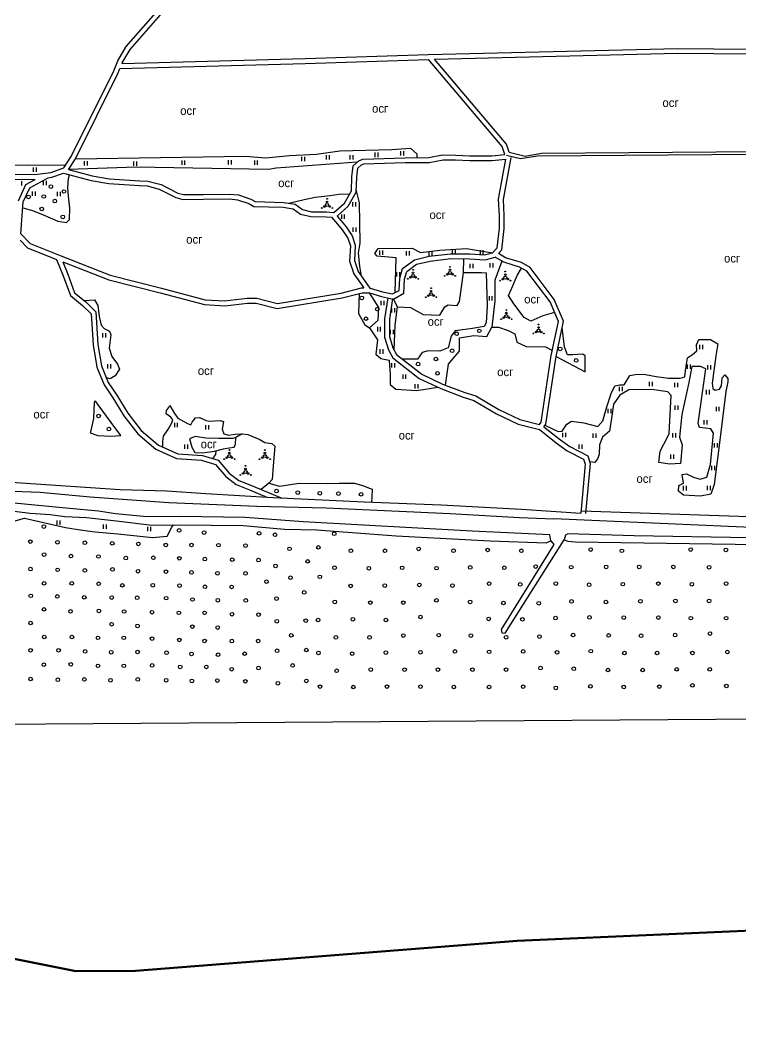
# Model space of a CAD drawing. Header units: millimetres. Extents: x 1378883 to 1389511, y 5662980 to 5673292.
# Drawn here: x 1385734 to 1386327, y 5662980 to 5663819 of the extents above; entities that cross this region are included whole.
import ezdxf

# ---------------------------------------------------------------- set-up
doc = ezdxf.new("R2010")
doc.units = ezdxf.units.MM
for name, color, linetype in [('вулиці', 7, 'Continuous'), ('КартаСкан', 252, 'Continuous'), ('межа по генплану', 7, 'Continuous')]:
    doc.layers.add(name, color=color, linetype=linetype)
picture_1 = doc.add_image_def('image1.tif', size_in_pixel=(29607, 29619))

msp = doc.modelspace()

# ---------------------------------------------------------------- linework, layer by layer
at = {"layer": 'вулиці', "color": 7}
for p, q in [((1385966.13, 5663702.93), (1385966.13, 5663706.53)), ((1385968.53, 5663702.93), (1385968.53, 5663706.53)), ((1385986.38, 5663704.46), (1385986.38, 5663708.06)), ((1385988.78, 5663704.46), (1385988.78, 5663708.06)), ((1386005.84, 5663704.35), (1386005.84, 5663707.95)), ((1386008.24, 5663704.35), (1386008.24, 5663707.95)), ((1386026.49, 5663706.42), (1386026.49, 5663710.02)), ((1386028.89, 5663706.42), (1386028.89, 5663710.02)), ((1386047.62, 5663707.61), (1386047.62, 5663711.21)), ((1386050.02, 5663707.61), (1386050.02, 5663711.21)), ((1385745.15, 5663694.27), (1385745.15, 5663697.87)), ((1385747.55, 5663694.27), (1385747.55, 5663697.87)), ((1385787.17, 5663699.38), (1385787.17, 5663702.98)), ((1385789.57, 5663699.38), (1385789.57, 5663702.98)), ((1385827.62, 5663699.24), (1385827.62, 5663702.84)), ((1385830.02, 5663699.24), (1385830.02, 5663702.84)), ((1385867.35, 5663699.9), (1385867.35, 5663703.5)), ((1385869.75, 5663699.9), (1385869.75, 5663703.5)), ((1385905.72, 5663700.22), (1385905.72, 5663703.82)), ((1385908.12, 5663700.22), (1385908.12, 5663703.82)), ((1385927.22, 5663699.89), (1385927.22, 5663703.49)), ((1385929.62, 5663699.89), (1385929.62, 5663703.49)), ((1385735.44, 5663682.91), (1385735.44, 5663686.51)), ((1385753.25, 5663683.29), (1385753.25, 5663686.89)), ((1385755.65, 5663683.29), (1385755.65, 5663686.89)), ((1385744.2, 5663674.33), (1385744.2, 5663677.93)), ((1385746.6, 5663674.33), (1385746.6, 5663677.93)), ((1385764.88, 5663674.05), (1385764.88, 5663677.65)), ((1385767.28, 5663674.05), (1385767.28, 5663677.65)), ((1386008.09, 5663665.61), (1386008.09, 5663669.21)), ((1386010.49, 5663665.61), (1386010.49, 5663669.21)), ((1385998.86, 5663655.61), (1385998.86, 5663659.21)), ((1386001.26, 5663655.61), (1386001.26, 5663659.21)), ((1386008.25, 5663644.85), (1386008.25, 5663648.45)), ((1386010.65, 5663644.85), (1386010.65, 5663648.45)), ((1386030.24, 5663625.96), (1386030.24, 5663629.56)), ((1386032.64, 5663625.96), (1386032.64, 5663629.56)), ((1386090.11, 5663627.01), (1386090.11, 5663630.61)), ((1386092.51, 5663627.01), (1386092.51, 5663630.61)), ((1386112.99, 5663625.97), (1386112.99, 5663629.57)), ((1386115.39, 5663625.97), (1386115.39, 5663629.57)), ((1386052.19, 5663625.35), (1386052.19, 5663628.95)), ((1386054.59, 5663625.35), (1386054.59, 5663628.95)), ((1386070.79, 5663625.14), (1386070.79, 5663628.74)), ((1386073.19, 5663625.14), (1386073.19, 5663628.74)), ((1386104.67, 5663614.84), (1386104.67, 5663618.44)), ((1386107.07, 5663614.84), (1386107.07, 5663618.44)), ((1386121.12, 5663615.35), (1386121.12, 5663618.95)), ((1386123.52, 5663615.35), (1386123.52, 5663618.95)), ((1386044.2, 5663608.07), (1386044.2, 5663611.67)), ((1386046.6, 5663608.07), (1386046.6, 5663611.67)), ((1386031.34, 5663584.41), (1386031.34, 5663588.01)), ((1386033.74, 5663584.41), (1386033.74, 5663588.01)), ((1386120.45, 5663588.17), (1386120.45, 5663591.77)), ((1386122.85, 5663588.17), (1386122.85, 5663591.77)), ((1386040.23, 5663578.36), (1386040.23, 5663581.96)), ((1386042.63, 5663578.36), (1386042.63, 5663581.96)), ((1386028.5, 5663562.84), (1386028.5, 5663566.44)), ((1386030.9, 5663562.84), (1386030.9, 5663566.44)), ((1386039.1, 5663560.52), (1386039.1, 5663564.12)), ((1386041.5, 5663560.52), (1386041.5, 5663564.12)), ((1385802.11, 5663557.75), (1385802.11, 5663561.35)), ((1385804.51, 5663557.75), (1385804.51, 5663561.35)), ((1386030.54, 5663544.44), (1386030.54, 5663548.04)), ((1386032.94, 5663544.44), (1386032.94, 5663548.04)), ((1386293.74, 5663548.07), (1386293.74, 5663551.67)), ((1386296.14, 5663548.07), (1386296.14, 5663551.67)), ((1385806.31, 5663532.32), (1385806.31, 5663535.92)), ((1385808.71, 5663532.32), (1385808.71, 5663535.92)), ((1386040.11, 5663533.13), (1386040.11, 5663536.73)), ((1386042.51, 5663533.13), (1386042.51, 5663536.73)), ((1386283.49, 5663531.96), (1386283.49, 5663535.56)), ((1386285.89, 5663531.96), (1386285.89, 5663535.56)), ((1386300.38, 5663531.38), (1386300.38, 5663534.98)), ((1386302.78, 5663531.38), (1386302.78, 5663534.98)), ((1386049.31, 5663523.7), (1386049.31, 5663527.3)), ((1386051.71, 5663523.7), (1386051.71, 5663527.3)), ((1386252.28, 5663517.72), (1386252.28, 5663521.32)), ((1386254.68, 5663517.72), (1386254.68, 5663521.32)), ((1386273.08, 5663516.94), (1386273.08, 5663520.54)), ((1386275.48, 5663516.94), (1386275.48, 5663520.54)), ((1386059.31, 5663515.87), (1386059.31, 5663519.47)), ((1386061.71, 5663515.87), (1386061.71, 5663519.47)), ((1386227.53, 5663513.58), (1386227.53, 5663517.18)), ((1386229.93, 5663513.58), (1386229.93, 5663517.18)), ((1386299.15, 5663510.95), (1386299.15, 5663514.55)), ((1386301.55, 5663510.95), (1386301.55, 5663514.55)), ((1386218.31, 5663495.51), (1386218.31, 5663499.11)), ((1386220.71, 5663495.51), (1386220.71, 5663499.11)), ((1386273.49, 5663498.29), (1386273.49, 5663501.89)), ((1386275.89, 5663498.29), (1386275.89, 5663501.89)), ((1386307.34, 5663496.99), (1386307.34, 5663500.59)), ((1386309.74, 5663496.99), (1386309.74, 5663500.59)), ((1385861.32, 5663483.97), (1385861.32, 5663487.57)), ((1385863.72, 5663483.97), (1385863.72, 5663487.57)), ((1386297.35, 5663486.04), (1386297.35, 5663489.64)), ((1386299.75, 5663486.04), (1386299.75, 5663489.64)), ((1385886.93, 5663482.01), (1385886.93, 5663485.61)), ((1385889.33, 5663482.01), (1385889.33, 5663485.61)), ((1386180.99, 5663475.57), (1386180.99, 5663479.17)), ((1386183.39, 5663475.57), (1386183.39, 5663479.17)), ((1386206, 5663475.05), (1386206, 5663478.65)), ((1386208.4, 5663475.05), (1386208.4, 5663478.65)), ((1386271.56, 5663475.39), (1386271.56, 5663478.99)), ((1386273.96, 5663475.39), (1386273.96, 5663478.99)), ((1386305.89, 5663467.09), (1386305.89, 5663470.69)), ((1386308.29, 5663467.09), (1386308.29, 5663470.69)), ((1385869.64, 5663466.05), (1385869.64, 5663469.65)), ((1385872.04, 5663466.05), (1385872.04, 5663469.65)), ((1386194.33, 5663465.99), (1386194.33, 5663469.59)), ((1386196.73, 5663465.99), (1386196.73, 5663469.59)), ((1386269.87, 5663457.94), (1386269.87, 5663461.54)), ((1386272.27, 5663457.94), (1386272.27, 5663461.54)), ((1386303.6, 5663448.61), (1386303.6, 5663452.21)), ((1386306, 5663448.61), (1386306, 5663452.21)), ((1386280.23, 5663431.88), (1386280.23, 5663435.48)), ((1386282.63, 5663431.88), (1386282.63, 5663435.48)), ((1386300.11, 5663432.12), (1386300.11, 5663435.72)), ((1386302.51, 5663432.12), (1386302.51, 5663435.72)), ((1385764.6, 5663403.49), (1385764.6, 5663407.09)), ((1385767, 5663403.49), (1385767, 5663407.09)), ((1385802.83, 5663400.29), (1385802.83, 5663403.89)), ((1385805.23, 5663400.29), (1385805.23, 5663403.89)), ((1385839.17, 5663398.3), (1385839.17, 5663401.9)), ((1385841.57, 5663398.3), (1385841.57, 5663401.9))]:
    msp.add_line(p, q, dxfattribs=at)
for points in [[(1385817.96, 5663783.43), (1385818.17, 5663783.94), (1385824.64, 5663794.98), (1385863.05, 5663839.07), (1385897, 5663884.34), (1385931.21, 5663919.38), (1385948.35, 5663940.86), (1385972.74, 5664008.74)], [(1386075.37, 5663786.91), (1386275.55, 5663791.89), (1386423.35, 5663790.53), (1386429.25, 5663788.72), (1386429.93, 5663779.2), (1386426.76, 5663759.71), (1386421.99, 5663730.26), (1386427.06, 5663717.52), (1386433.68, 5663709.27), (1386436.13, 5663708.99), (1386443.17, 5663704.55), (1386452.55, 5663707.66), (1386457.95, 5663714.71), (1386467.15, 5663761.99), (1386475.9, 5663849.47), (1386491.38, 5663925.93)], [(1385817.96, 5663783.43), (1385968.72, 5663787.57), (1386070.12, 5663790.78), (1386275.52, 5663795.89), (1386423.97, 5663794.53), (1386433.05, 5663791.74), (1386433.95, 5663779.02), (1386430.7, 5663759.07), (1386426.12, 5663730.71), (1386430.55, 5663719.56), (1386435.77, 5663713.06), (1386437.49, 5663712.86), (1386443.7, 5663708.94), (1386450.12, 5663711.07), (1386454.2, 5663716.4), (1386463.19, 5663762.58), (1386471.94, 5663850.07)], [(1385727.42, 5663692.16), (1385746.24, 5663692.01), (1385759.26, 5663693.6), (1385770.14, 5663697.53), (1385776.07, 5663706.78), (1385811.18, 5663777.52), (1385814.58, 5663785.72), (1385821.38, 5663797.32), (1385859.94, 5663841.59)], [(1385559.79, 5663784.67), (1385565.77, 5663781.82), (1385582.48, 5663785.03), (1385593.07, 5663786.26), (1385598.38, 5663783.47), (1385601.74, 5663776.44), (1385603.02, 5663767.68), (1385603.85, 5663747.53), (1385607.85, 5663740.94), (1385615.26, 5663730.57), (1385624.29, 5663723.56), (1385631.74, 5663713.81), (1385635.77, 5663705.31), (1385645.12, 5663696.13), (1385656.8, 5663690.22), (1385663.31, 5663688.1), (1385677.99, 5663686.76), (1385699.33, 5663685.39), (1385715.64, 5663687.45), (1385727.53, 5663688.16), (1385746.46, 5663688.01)], [(1385816.28, 5663779.38), (1385968.84, 5663783.57), (1386070.24, 5663786.78)], [(1386133.24, 5663708.57), (1386131.06, 5663714.99), (1386070.24, 5663786.78)], [(1386136.82, 5663710.49), (1386134.6, 5663717), (1386075.37, 5663786.91)], [(1385774.02, 5663696.16), (1385779.56, 5663704.8), (1385814.83, 5663775.86), (1385816.28, 5663779.38)], [(1385625.33, 5663727.81), (1385625.9, 5663734.99), (1385623.5, 5663742.57), (1385624.9, 5663748.95), (1385629.49, 5663749.75), (1385633.49, 5663746.16), (1385635.88, 5663731.4), (1385640.27, 5663718.83), (1385648.46, 5663708.06), (1385656.44, 5663703.88), (1385672.41, 5663699.89), (1385691.37, 5663699.89), (1385709.74, 5663700.09), (1385740.57, 5663699.67), (1385771.74, 5663700.01)], [(1385779.56, 5663704.8), (1385919.57, 5663707.09), (1385936.33, 5663705.65), (1385955.98, 5663707.63), (1385977.97, 5663708.89), (1385997.25, 5663711.59), (1386040.06, 5663712.5), (1386055.38, 5663713.76), (1386060.78, 5663709.08), (1386060.8, 5663705.85)], [(1385774.02, 5663696.16), (1385793.42, 5663690.99), (1385807.66, 5663688.54), (1385832.57, 5663686.88), (1385839.25, 5663686.54), (1385850.1, 5663683.74), (1385863.78, 5663676.74), (1385868.57, 5663675.52), (1385885.03, 5663675.63), (1385906.55, 5663675.96), (1385913.78, 5663675.18), (1385923.9, 5663671.84), (1385927.68, 5663669.73), (1385951.04, 5663669.07), (1385960.55, 5663667.67), (1385966.65, 5663663.16), (1385973.87, 5663661.36), (1385986.17, 5663661.25), (1385992.38, 5663660.68), (1386001.09, 5663668.42), (1386006.77, 5663678.52), (1386007.3, 5663690.04), (1386008.37, 5663699.08), (1386012.98, 5663703.33), (1386016.17, 5663704.75), (1386050.95, 5663705.82), (1386070.51, 5663705.89), (1386081.87, 5663708.19), (1386092.69, 5663708.01), (1386104.4, 5663707.48), (1386122.32, 5663707.48), (1386133.24, 5663708.57)], [(1386127.99, 5663626.91), (1386130.73, 5663629.96), (1386132.65, 5663647.55), (1386132.65, 5663658.16), (1386132.02, 5663671.52), (1386138.35, 5663705.98)], [(1386134.65, 5663707.99), (1386146.02, 5663705.15), (1386159.94, 5663707.5), (1386411.16, 5663709.39)], [(1386136.82, 5663710.49), (1386149.88, 5663707.23), (1386163.29, 5663709.49), (1386415.07, 5663711.39), (1386436.13, 5663708.99), (1386447.07, 5663702.09), (1386468.06, 5663684.83), (1386491.85, 5663673.23), (1386503.05, 5663669.8), (1386536.16, 5663674.39), (1386540.82, 5663672.83)], [(1386011.65, 5663702.11), (1385944.9, 5663697.29), (1385938.59, 5663696.11), (1385829.53, 5663697.98), (1385774.02, 5663696.16)], [(1385995.07, 5663657.72), (1386004.25, 5663665.87), (1386010.72, 5663677.39), (1386011.29, 5663689.71), (1386012.17, 5663697.14), (1386015.21, 5663699.95), (1386017.08, 5663700.78), (1386051.01, 5663701.82), (1386070.92, 5663701.89), (1386082.24, 5663704.18), (1386092.57, 5663704.01), (1386104.31, 5663703.48), (1386122.52, 5663703.48), (1386134.04, 5663704.63)], [(1386022.11, 5663598.49), (1386022.37, 5663598.49), (1386032.53, 5663595.32), (1386040.78, 5663593.62), (1386046.07, 5663596.58), (1386046.71, 5663606.52), (1386048.82, 5663614.55), (1386058.77, 5663621.74), (1386070.83, 5663624.7), (1386088.39, 5663626.81), (1386104.26, 5663626.6), (1386116.53, 5663625.76), (1386123.09, 5663627.45), (1386126.9, 5663631.67), (1386128.65, 5663647.77), (1386128.65, 5663658.06), (1386128, 5663671.79), (1386134.04, 5663704.63)], [(1385734.55, 5663643.09), (1385736.53, 5663669.41), (1385741.96, 5663681.02), (1385757.02, 5663689.3)], [(1385736.17, 5663664.53), (1385744.17, 5663662.49), (1385754.47, 5663658.33), (1385765.13, 5663653.46), (1385772.18, 5663652.56), (1385774.71, 5663655.08), (1385774.89, 5663664.29), (1385773.8, 5663674.22), (1385773.26, 5663681.44), (1385773.8, 5663688.66), (1385774.65, 5663691.85)], [(1385757.02, 5663689.3), (1385760.19, 5663689.69), (1385769.79, 5663693.15)], [(1385769.79, 5663693.15), (1385792.56, 5663687.08), (1385807.18, 5663684.56), (1385832.34, 5663682.88), (1385838.64, 5663682.57), (1385848.67, 5663679.98), (1385862.36, 5663672.97), (1385868.08, 5663671.51), (1385885.07, 5663671.63), (1385906.36, 5663671.95), (1385912.93, 5663671.25), (1385922.28, 5663668.17), (1385926.58, 5663665.76), (1385950.69, 5663665.08), (1385958.98, 5663663.86), (1385964.91, 5663659.47), (1385973.36, 5663657.36), (1385985.97, 5663657.25), (1385990.54, 5663656.83)], [(1385732.6, 5663670.44), (1385738.89, 5663683.9), (1385746.37, 5663688.01)], [(1385955.22, 5663668.45), (1385967.86, 5663671.53), (1385976.87, 5663673.33), (1385989.47, 5663674.64), (1385996.34, 5663675.78), (1386005.35, 5663675.99)], [(1386015.07, 5663608.35), (1386013.77, 5663616.63), (1386012.62, 5663627.13), (1386013.96, 5663635.34), (1386013.38, 5663668.81), (1386010.82, 5663679.53)], [(1385990.54, 5663656.83), (1385995.42, 5663651.23), (1385999.18, 5663646.55), (1386003.87, 5663639.63), (1386006.01, 5663633.22), (1386005.36, 5663620.67), (1386008.75, 5663610.32), (1386017.09, 5663598.65)], [(1385995.07, 5663657.72), (1385998.48, 5663653.8), (1386002.4, 5663648.93), (1386007.49, 5663641.42), (1386010.04, 5663633.77), (1386009.39, 5663621.21), (1386012.36, 5663612.14), (1386022.11, 5663598.49)], [(1385734.02, 5663637.92), (1385740.11, 5663631.72), (1385764.06, 5663622.15), (1385769.51, 5663608.53), (1385775.55, 5663592.29), (1385785.43, 5663584.09), (1385792.47, 5663577.22), (1385794.19, 5663551.66), (1385797.11, 5663533.32), (1385803.13, 5663518.91), (1385810.44, 5663508.21), (1385819.45, 5663493.26), (1385830.85, 5663478.48), (1385845.81, 5663465.74), (1385862.88, 5663458.03), (1385883.45, 5663456.67), (1385894.84, 5663453.27), (1385903.52, 5663443.25), (1385912.02, 5663436.62), (1385922.96, 5663432.29), (1385937.08, 5663426.41)], [(1385734.55, 5663643.09), (1385742.38, 5663635.13), (1385767.14, 5663625.23)], [(1386042.95, 5663594.84), (1386043.57, 5663623.31), (1386027.9, 5663624.84), (1386025.99, 5663626.94), (1386028.86, 5663631.14), (1386056.94, 5663631.33), (1386063.62, 5663627.7), (1386079.67, 5663629.61), (1386101.64, 5663630.95), (1386123.09, 5663627.45)], [(1385767.14, 5663625.23), (1385808.24, 5663609.09), (1385850.35, 5663598.52), (1385886.53, 5663588.79), (1385902.4, 5663587.95), (1385921.12, 5663590.04), (1385928.95, 5663590.04), (1385945.87, 5663585.81), (1385998.34, 5663594.27), (1386015.27, 5663598.71), (1386017.09, 5663598.65)], [(1385769.18, 5663620.13), (1385807.02, 5663605.27), (1385849.34, 5663594.64), (1385885.9, 5663584.82), (1385902.51, 5663583.93), (1385921.34, 5663586.04), (1385928.45, 5663586.04), (1385945.7, 5663581.73), (1385999.17, 5663590.35), (1386015.73, 5663594.69), (1386021.7, 5663594.5), (1386031.53, 5663591.44), (1386041.44, 5663589.41), (1386049.92, 5663594.16), (1386050.67, 5663605.88), (1386052.33, 5663612.15), (1386060.48, 5663618.04), (1386071.55, 5663620.76), (1386088.6, 5663622.81), (1386104.09, 5663622.6), (1386116.9, 5663621.72), (1386125.25, 5663623.87)], [(1386044.74, 5663583.12), (1386055.44, 5663582.36), (1386065.95, 5663576.82), (1386079.7, 5663576.25), (1386083.71, 5663582.93), (1386086.58, 5663584.65), (1386093.84, 5663584.08), (1386095.94, 5663587.32), (1386098.04, 5663603.04), (1386099.19, 5663611.43), (1386099.34, 5663622.67)], [(1386161.78, 5663485.99), (1386162.99, 5663487.94), (1386171.41, 5663542.93), (1386177.29, 5663570.94), (1386170.42, 5663587.1), (1386151.21, 5663612.35), (1386145.35, 5663615.79), (1386132.21, 5663619.83), (1386125.25, 5663623.87)], [(1386165.31, 5663484.1), (1386166.82, 5663486.53), (1386175.35, 5663542.22), (1386181.46, 5663571.35), (1386173.9, 5663589.13), (1386153.91, 5663615.4), (1386146.97, 5663619.47), (1386133.82, 5663623.51), (1386127.99, 5663626.91)], [(1385769.18, 5663620.13), (1385773.25, 5663609.97), (1385778.92, 5663594.69), (1385788.11, 5663587.06), (1385796.36, 5663579.02), (1385798.17, 5663552.11), (1385800.98, 5663534.42), (1385806.66, 5663520.83), (1385813.81, 5663510.37), (1385822.76, 5663495.52), (1385833.76, 5663481.25), (1385847.97, 5663469.15), (1385863.86, 5663461.97), (1385884.16, 5663460.63), (1385897.11, 5663456.77), (1385906.28, 5663446.16), (1385914.02, 5663440.13), (1385924.46, 5663436), (1385948.99, 5663425.79)], [(1386130.75, 5663620.68), (1386125.01, 5663605.13), (1386125.01, 5663587.95), (1386122.46, 5663566.3)], [(1386174.17, 5663578.29), (1386164.37, 5663575.7), (1386154.43, 5663571.31), (1386149.08, 5663574.18), (1386140.68, 5663585.44), (1386136.09, 5663592.31), (1386138.77, 5663597.84), (1386143.35, 5663608.91), (1386146.86, 5663614.9)], [(1386099.19, 5663611.43), (1386113.9, 5663611.43), (1386117.91, 5663611.05), (1386118.68, 5663583.76), (1386117.91, 5663569.83), (1386116, 5663566.77), (1386106.45, 5663565.06), (1386092.12, 5663563.34), (1386089.07, 5663558.76), (1386086.37, 5663549.14), (1386079.69, 5663546.47), (1386069.95, 5663546.66), (1386064.98, 5663545.52), (1386061.16, 5663539.98), (1386055.43, 5663539.98), (1386048.73, 5663540)], [(1385786.77, 5663588.17), (1385795.37, 5663588.92), (1385798.15, 5663584.11), (1385799.22, 5663575.15), (1385800.71, 5663568), (1385803.17, 5663565.22), (1385807.66, 5663562.87), (1385808.83, 5663560.1), (1385807.31, 5663548.98), (1385809.55, 5663542.11), (1385814.33, 5663535.84), (1385815.82, 5663531.81), (1385812.24, 5663526.28), (1385808.2, 5663523.75), (1385805.14, 5663524.48)], [(1386013.11, 5663594), (1386012.61, 5663577.66), (1386017.77, 5663568.31), (1386021.59, 5663565.83), (1386028.85, 5663572.13), (1386029.43, 5663582.62), (1386021.7, 5663594.5)], [(1386036.72, 5663590.37), (1386034.06, 5663573.14), (1386034.17, 5663558.03), (1386037.23, 5663547.74), (1386040.82, 5663541.07), (1386062.74, 5663524.08), (1386080.36, 5663515.65), (1386098.78, 5663508.7), (1386107.52, 5663505.94), (1386126.21, 5663494.92), (1386144.14, 5663486.34), (1386161.61, 5663481.9), (1386176.56, 5663470.33), (1386184.53, 5663464.51), (1386198.01, 5663457.62), (1386199.24, 5663453.49), (1386195.63, 5663413.23)], [(1386040.67, 5663589.76), (1386038.06, 5663572.84), (1386038.16, 5663558.63), (1386040.95, 5663549.28), (1386043.94, 5663543.71), (1386064.85, 5663527.5), (1386081.93, 5663519.34), (1386100.09, 5663512.48), (1386109.16, 5663509.62), (1386128.1, 5663498.45), (1386145.51, 5663490.12), (1386161.78, 5663485.99)], [(1386041.97, 5663547.39), (1386042.83, 5663568.04), (1386044.74, 5663583.12), (1386041.44, 5663589.41)], [(1386021.59, 5663565.83), (1386028.28, 5663555.9), (1386026.95, 5663544.16), (1386030.96, 5663540.54), (1386038.03, 5663539.01), (1386038.79, 5663527.18), (1386038.79, 5663519.16), (1386043.38, 5663515.34), (1386060.76, 5663514.2), (1386077.99, 5663516.79)], [(1386084.28, 5663518.45), (1386086.74, 5663535.76), (1386090.56, 5663540.54), (1386095.72, 5663546.64), (1386095.91, 5663557.52), (1386107.56, 5663559.43), (1386118.26, 5663558.48), (1386122.46, 5663566.3), (1386127.81, 5663566.3), (1386135.84, 5663563.44), (1386141.38, 5663560.77), (1386143.09, 5663553.9), (1386150.82, 5663550.46), (1386166.67, 5663550.08), (1386172.29, 5663547.11)], [(1386175.35, 5663542.22), (1386199.34, 5663529.47), (1386199.34, 5663542.64), (1386197.43, 5663544.16), (1386189.21, 5663543.59), (1386184.82, 5663543.59), (1386182.34, 5663550.08), (1386180.33, 5663565.94)], [(1386166.19, 5663485.51), (1386177.03, 5663480.39), (1386180.22, 5663480.67), (1386184.24, 5663486.48), (1386188.12, 5663488.84), (1386198.14, 5663487.41), (1386209.78, 5663484.51), (1386213.8, 5663489.21), (1386217.26, 5663500.7), (1386220.83, 5663511.73), (1386223.73, 5663518.07), (1386227.96, 5663518.85), (1386231.41, 5663518.85), (1386236.2, 5663526.52), (1386241.99, 5663527.63), (1386249, 5663527.19), (1386257.61, 5663525.63), (1386267.97, 5663524.4), (1386277.43, 5663524.18), (1386281.22, 5663525.41), (1386281.88, 5663530.19), (1386283.45, 5663541.02), (1386287.68, 5663543.69), (1386291.13, 5663546.81), (1386291.02, 5663551.81), (1386292.91, 5663556.26), (1386302.53, 5663556.05), (1386308.54, 5663552.6), (1386306.87, 5663542.59), (1386303.86, 5663520.19), (1386304.31, 5663515.74), (1386306.31, 5663514.29), (1386309.88, 5663515.29), (1386311.43, 5663517.85), (1386312.1, 5663524.64), (1386314.33, 5663526.97), (1386316.67, 5663524.08), (1386316.67, 5663521.3), (1386315.22, 5663513.4), (1386308.99, 5663464.42), (1386305.5, 5663436.78), (1386302.67, 5663428.73), (1386294.17, 5663427.21), (1386280.23, 5663427.86), (1386276.09, 5663431.13), (1386276.31, 5663435.91), (1386280.23, 5663437.87), (1386279.14, 5663445.05), (1386282.63, 5663445.49), (1386288.51, 5663442.66), (1386293.96, 5663441.14), (1386299.4, 5663442.66), (1386302.45, 5663453.11), (1386304.85, 5663479), (1386302.67, 5663482.49), (1386293.3, 5663483.79), (1386292.43, 5663486.84), (1386298.53, 5663531.97), (1386294.17, 5663533.93), (1386287.2, 5663533.93), (1386284.59, 5663520.65), (1386278.92, 5663494.32), (1386276.96, 5663475.82), (1386279.14, 5663469.29), (1386277.84, 5663454.06), (1386269.12, 5663453.4), (1386259.97, 5663454.93), (1386261.06, 5663464.29), (1386267.16, 5663475.82), (1386268.47, 5663478.65), (1386270.21, 5663509.99), (1386267.38, 5663513.04), (1386254.09, 5663514.99), (1386235.36, 5663514.56), (1386227.95, 5663510.21), (1386222.73, 5663502.81), (1386220.98, 5663491.27), (1386219.24, 5663480.61), (1386213.58, 5663475.82), (1386211.18, 5663469.51), (1386210.74, 5663461.46), (1386209.57, 5663457.83), (1386207.12, 5663454.93), (1386203.41, 5663455.26)], [(1385794.99, 5663504.6), (1385794.54, 5663490.96), (1385792.26, 5663481.27), (1385791.81, 5663479.3), (1385798.18, 5663477.18), (1385808.64, 5663476.57), (1385816.98, 5663477.02), (1385809.1, 5663487.78), (1385798.33, 5663502.32), (1385796.51, 5663505.05), (1385795.01, 5663505.1)], [(1385851.51, 5663467.55), (1385851.45, 5663472.15), (1385852.06, 5663476.55), (1385855.55, 5663481.7), (1385858.88, 5663487.46), (1385859.79, 5663489.88), (1385858.12, 5663492.3), (1385854.33, 5663494.82), (1385854.33, 5663494.82), (1385854.58, 5663497.62), (1385856.28, 5663499.81), (1385857.26, 5663501.88), (1385861.28, 5663495.3), (1385863.96, 5663491.41), (1385871.75, 5663486.91), (1385874.56, 5663485.93), (1385875.65, 5663488), (1385878.33, 5663491.53), (1385881.86, 5663492.02), (1385887.35, 5663489.46), (1385889.78, 5663488.85), (1385898.85, 5663489.45), (1385901.53, 5663488.6), (1385900.44, 5663482.39), (1385901.66, 5663478.5), (1385906.04, 5663477.4), (1385911.16, 5663478.13), (1385916.88, 5663478.5), (1385921.51, 5663477.89), (1385931.38, 5663473.87), (1385935.64, 5663471.32), (1385941.25, 5663470.34), (1385943.8, 5663468.27), (1385942.48, 5663452), (1385941.63, 5663440.92), (1385938.95, 5663437.88), (1385932.66, 5663432.59)], [(1385916.88, 5663478.5), (1385911.62, 5663475.47), (1385909.13, 5663474.58), (1385897.52, 5663474.58), (1385886.89, 5663474.97), (1385878.15, 5663476.16), (1385873.39, 5663474.28), (1385875.47, 5663467.33), (1385877.85, 5663463.07), (1385884.11, 5663462.77), (1385894.14, 5663464.26), (1385901.49, 5663466.14), (1385906.16, 5663467.04), (1385910.23, 5663467.43), (1385911.52, 5663469.91), (1385911.62, 5663475.47)], [(1386165.31, 5663484.1), (1386178.96, 5663473.53), (1386186.63, 5663467.93), (1386201.36, 5663460.4), (1386203.29, 5663453.89), (1386199.61, 5663412.88)], [(1385895.12, 5663464.51), (1385894.93, 5663461.28), (1385892.56, 5663458.13)], [(1385555.7, 5663451.96), (1385561.62, 5663447.45), (1385606.49, 5663446.95), (1385609.71, 5663453.09), (1385637.19, 5663451.63), (1385671.7, 5663444.32), (1385699.64, 5663440.45), (1385742.86, 5663437.4), (1385816.51, 5663432.69), (1385854.8, 5663431.51), (1385886.98, 5663429.17), (1385942.52, 5663426.11), (1386017.46, 5663422.36), (1386080.81, 5663419.98), (1386146.81, 5663416.45), (1386195.63, 5663413.23)], [(1385938.95, 5663437.88), (1385947.66, 5663435.47), (1385963.86, 5663437.92), (1385987.42, 5663437.43), (1385996.74, 5663437.92), (1386009.26, 5663437.92), (1386015.89, 5663435.96), (1386023.98, 5663432.77), (1386023.74, 5663426.15), (1386023.48, 5663422.43)], [(1385691.16, 5663432.57), (1385750.45, 5663430.34), (1385791.76, 5663426.68), (1385856.52, 5663422.01), (1385928.94, 5663418.98), (1385985.99, 5663417.36), (1386088.26, 5663412.89), (1386145.11, 5663409.44), (1386173.43, 5663408.37), (1386173.43, 5663408.37)], [(1385713.52, 5663416.66), (1385742.44, 5663413.2), (1385758.83, 5663411.95), (1385770.78, 5663410.28), (1385788.7, 5663409.59), (1385813.37, 5663406.65), (1385842.41, 5663403.18), (1385865.08, 5663403.57), (1385917.83, 5663402.91), (1385951.73, 5663399.99), (1385978.41, 5663399.44), (1386043.68, 5663394.41), (1386121.16, 5663390.33), (1386167.22, 5663388.68), (1386171.07, 5663390.27), (1386170.22, 5663395.16), (1386106.23, 5663398.4), (1385967.08, 5663406.08), (1385919.45, 5663409.64), (1385865.68, 5663410.35), (1385838.34, 5663410.19), (1385812.7, 5663412.5), (1385798.64, 5663414.63), (1385774.6, 5663416.95), (1385714.52, 5663422.66)], [(1386342.01, 5663409.82), (1386195.91, 5663414.88)], [(1385721.3, 5663404.35), (1385737.78, 5663409.07), (1385771.37, 5663401.18), (1385785.48, 5663399), (1385795.95, 5663397.66), (1385814.59, 5663396.15), (1385843.15, 5663393.13), (1385855.24, 5663394.14), (1385858.94, 5663401.69), (1385860.31, 5663403.49)], [(1386431.11, 5663266.04), (1386456.78, 5663381.99), (1386457.03, 5663394.65), (1386348.5, 5663400.66), (1386173.43, 5663408.37)], [(1386423.09, 5663266.05), (1386424.42, 5663282.91), (1386445.53, 5663370.34), (1386448.72, 5663385.91), (1386448.72, 5663389.16), (1386398.41, 5663391.12), (1386334.73, 5663392.74), (1386239.72, 5663394.49), (1386185.06, 5663396.1), (1386183.12, 5663395.03), (1386182.04, 5663391.23)], [(1386171.07, 5663390.27), (1386173.55, 5663387.43), (1386130.06, 5663317.23), (1386130.56, 5663314.59), (1386133.32, 5663314.36), (1386182.04, 5663391.23), (1386184.97, 5663390), (1386191.17, 5663389.55), (1386360.41, 5663386.89), (1386438.84, 5663385.22), (1386442.27, 5663383.96), (1386442.62, 5663380.65), (1386428.73, 5663322.32), (1386420.77, 5663289.58), (1386416.94, 5663281.7), (1386413.69, 5663269.76), (1386413.92, 5663265.7)]]:
    msp.add_lwpolyline(points, dxfattribs=at)
for centre, radius in [((1385759.39, 5663682.11), 1.49), ((1385741.05, 5663673.55), 1.49), ((1385753.56, 5663673.89), 1.49), ((1385762.64, 5663670.13), 1.49), ((1385770.19, 5663678), 1.49), ((1385986.83, 5663671.94), 0.312), ((1385751.85, 5663663.62), 1.49), ((1385982.5, 5663664.44), 0.312), ((1385984.66, 5663665.69), 0.625), ((1385986.83, 5663666.94), 1.25), ((1385986.83, 5663669.44), 0.625), ((1385988.99, 5663665.69), 0.625), ((1385991.16, 5663664.44), 0.312), ((1385769.16, 5663657.11), 1.49), ((1386057.6, 5663613.54), 0.312), ((1386087.99, 5663613.51), 0.625), ((1386087.99, 5663616.01), 0.312), ((1386053.27, 5663606.04), 0.312), ((1386055.43, 5663607.29), 0.625), ((1386057.6, 5663608.54), 1.25), ((1386057.6, 5663611.04), 0.625), ((1386059.76, 5663607.29), 0.625), ((1386061.93, 5663606.04), 0.312), ((1386083.66, 5663608.51), 0.312), ((1386085.83, 5663609.76), 0.625), ((1386087.99, 5663611.01), 1.25), ((1386090.16, 5663609.76), 0.625), ((1386092.33, 5663608.51), 0.312), ((1386129.17, 5663604.56), 0.312), ((1386131.34, 5663605.81), 0.625), ((1386133.5, 5663607.06), 1.25), ((1386133.5, 5663609.56), 0.625), ((1386133.5, 5663612.06), 0.312), ((1386135.67, 5663605.81), 0.625), ((1386137.84, 5663604.56), 0.312), ((1386072.43, 5663595.98), 0.625), ((1386072.43, 5663598.48), 0.312), ((1386015.36, 5663590.41), 1.49), ((1386068.1, 5663590.98), 0.312), ((1386070.26, 5663592.23), 0.625), ((1386072.43, 5663593.48), 1.25), ((1386074.59, 5663592.23), 0.625), ((1386076.76, 5663590.98), 0.312), ((1386028.14, 5663581.11), 1.49), ((1386134.4, 5663580.4), 0.312), ((1386018.86, 5663573.25), 1.49), ((1386130.07, 5663572.9), 0.312), ((1386132.24, 5663574.15), 0.625), ((1386134.4, 5663575.4), 1.25), ((1386134.4, 5663577.9), 0.625), ((1386136.57, 5663574.15), 0.625), ((1386138.73, 5663572.9), 0.312), ((1386093.49, 5663560.86), 1.49), ((1386112.12, 5663563.27), 1.49), ((1386158.76, 5663562.25), 0.625), ((1386160.93, 5663563.5), 1.25), ((1386160.93, 5663566), 0.625), ((1386160.93, 5663568.5), 0.312), ((1386163.09, 5663562.25), 0.625), ((1386156.6, 5663561), 0.312), ((1386165.26, 5663561), 0.312), ((1386089.76, 5663546.84), 1.49), ((1386178.75, 5663548.4), 1.49), ((1386061.7, 5663535.89), 1.49), ((1386076.39, 5663540.05), 1.49), ((1386191.86, 5663538.88), 1.49), ((1386077.7, 5663528.22), 1.49), ((1385798.64, 5663493.15), 1.49), ((1385807.15, 5663482.31), 1.49), ((1385906.37, 5663462.6), 0.625), ((1385906.37, 5663465.1), 0.312), ((1385935.55, 5663462.6), 0.625), ((1385935.55, 5663465.1), 0.312), ((1385902.04, 5663457.6), 0.312), ((1385904.21, 5663458.85), 0.625), ((1385906.37, 5663460.1), 1.25), ((1385908.54, 5663458.85), 0.625), ((1385910.7, 5663457.6), 0.312), ((1385931.22, 5663457.6), 0.312), ((1385933.38, 5663458.85), 0.625), ((1385935.55, 5663460.1), 1.25), ((1385937.71, 5663458.85), 0.625), ((1385939.88, 5663457.6), 0.312), ((1385915.32, 5663444.51), 0.312), ((1385917.48, 5663445.76), 0.625), ((1385919.65, 5663447.01), 1.25), ((1385919.65, 5663449.51), 0.625), ((1385919.65, 5663452.01), 0.312), ((1385921.82, 5663445.76), 0.625), ((1385923.98, 5663444.51), 0.312), ((1385945.2, 5663431.28), 1.49), ((1385962.63, 5663430.04), 1.49), ((1385980.78, 5663429.53), 1.49), ((1385996.15, 5663429.22), 1.49), ((1386014.82, 5663428.59), 1.49), ((1385753.62, 5663402.09), 1.49), ((1385864.95, 5663398.85), 1.49), ((1385885.51, 5663397.1), 1.49), ((1385930.85, 5663396.46), 1.49), ((1385943.92, 5663395.34), 1.49), ((1385992.67, 5663396.17), 1.49), ((1385742.46, 5663389.67), 1.49), ((1385764.78, 5663389.19), 1.49), ((1385787.41, 5663388.71), 1.49), ((1385809.89, 5663388.23), 1.49), ((1385831.41, 5663387.76), 1.49), ((1385853.95, 5663386.91), 1.49), ((1385875.15, 5663386.91), 1.49), ((1385897.31, 5663386.75), 1.49), ((1385919.69, 5663386.42), 1.49), ((1385979.57, 5663384.95), 1.49), ((1385753.78, 5663379), 1.49), ((1385775.94, 5663377.72), 1.49), ((1385798.57, 5663377.4), 1.49), ((1385843.75, 5663376.4), 1.49), ((1385955.88, 5663383.72), 1.49), ((1386006.4, 5663382.15), 1.49), ((1386034.47, 5663382.15), 1.49), ((1386062.22, 5663383.7), 1.49), ((1386090.92, 5663382.15), 1.49), ((1386118.99, 5663382.77), 1.49), ((1386146.75, 5663382.15), 1.49), ((1386203.83, 5663383.09), 1.49), ((1386229.55, 5663382.07), 1.49), ((1386286.17, 5663383.12), 1.49), ((1386315.15, 5663382.86), 1.49), ((1385821.04, 5663376.13), 1.49), ((1385865.11, 5663375.92), 1.49), ((1385886.15, 5663375.28), 1.49), ((1385908.7, 5663374.8), 1.49), ((1385930.37, 5663374.48), 1.49), ((1385944.4, 5663369.7), 1.49), ((1385970.84, 5663373.42), 1.49), ((1385992.98, 5663368.12), 1.49), ((1386021.18, 5663367.78), 1.49), ((1386048.63, 5663368.09), 1.49), ((1386076.88, 5663367.81), 1.49), ((1386104.64, 5663368.44), 1.49), ((1386132.71, 5663368.12), 1.49), ((1386158.54, 5663369.09), 1.49), ((1386187.81, 5663368.61), 1.49), ((1386216.59, 5663368.86), 1.49), ((1386243.79, 5663368.86), 1.49), ((1386271.85, 5663368.81), 1.49), ((1386301.35, 5663368.56), 1.49), ((1385742.62, 5663367.05), 1.49), ((1385764.94, 5663366.42), 1.49), ((1385787.41, 5663365.94), 1.49), ((1385810.05, 5663366.73), 1.49), ((1385831.16, 5663365.25), 1.49), ((1385854.11, 5663364.93), 1.49), ((1385875.15, 5663364.29), 1.49), ((1385896.51, 5663363.66), 1.49), ((1385919.69, 5663363.49), 1.49), ((1385956.67, 5663359.94), 1.49), ((1385980.82, 5663360.65), 1.49), ((1385753.78, 5663355.27), 1.49), ((1385776.57, 5663355.27), 1.49), ((1385798.73, 5663354.95), 1.49), ((1385818.25, 5663353.62), 1.49), ((1385843.27, 5663353.78), 1.49), ((1385865.27, 5663353.46), 1.49), ((1385886.31, 5663352.51), 1.49), ((1385908.22, 5663352.34), 1.49), ((1385936.91, 5663356.64), 1.49), ((1386006.21, 5663353.13), 1.49), ((1386034.28, 5663353.45), 1.49), ((1386062.78, 5663354.05), 1.49), ((1386089.98, 5663353.48), 1.49), ((1386120.24, 5663355.04), 1.49), ((1386145.81, 5663354.41), 1.49), ((1386175.1, 5663355.15), 1.49), ((1386202.6, 5663354.12), 1.49), ((1386230.32, 5663354.63), 1.49), ((1386259.56, 5663355.06), 1.49), ((1386287.11, 5663354.58), 1.49), ((1386315.33, 5663355.09), 1.49), ((1385742.85, 5663345.02), 1.49), ((1385764.69, 5663344.55), 1.49), ((1385786.84, 5663343.75), 1.49), ((1385809.48, 5663343.59), 1.49), ((1385830.52, 5663343.43), 1.49), ((1385854.27, 5663343.11), 1.49), ((1385945.2, 5663342.74), 1.49), ((1385967.99, 5663347.83), 1.49), ((1385875.95, 5663342), 1.49), ((1385896.83, 5663341.36), 1.49), ((1385919.85, 5663341.2), 1.49), ((1385993.11, 5663340.05), 1.49), ((1386022.43, 5663339.42), 1.49), ((1386049.57, 5663339.42), 1.49), ((1386076.82, 5663341.28), 1.49), ((1386104.57, 5663340.03), 1.49), ((1386132.02, 5663339.1), 1.49), ((1386161.11, 5663338.89), 1.49), ((1386188.11, 5663340.41), 1.49), ((1386216.33, 5663339.9), 1.49), ((1386244.81, 5663340.58), 1.49), ((1386273.63, 5663340.87), 1.49), ((1386301.35, 5663340.87), 1.49), ((1385753.69, 5663333.88), 1.49), ((1385775.53, 5663332.28), 1.49), ((1385798.96, 5663332.6), 1.49), ((1385819.68, 5663332.12), 1.49), ((1385842.63, 5663331.49), 1.49), ((1385864.79, 5663331.01), 1.49), ((1385885.99, 5663331.01), 1.49), ((1385908.54, 5663329.89), 1.49), ((1385930.37, 5663329.52), 1.49), ((1386063.72, 5663327.57), 1.49), ((1386119.86, 5663326.01), 1.49), ((1386174.89, 5663326.69), 1.49), ((1386202.86, 5663327.2), 1.49), ((1386231.08, 5663327.11), 1.49), ((1386259.56, 5663327.11), 1.49), ((1386286.35, 5663326.64), 1.49), ((1386315.33, 5663326.64), 1.49), ((1385742.67, 5663322.6), 1.49), ((1385809.41, 5663321.66), 1.49), ((1385830.75, 5663320.28), 1.49), ((1385875.86, 5663319.64), 1.49), ((1385896.74, 5663318.85), 1.49), ((1385945.36, 5663324.1), 1.49), ((1385969.26, 5663324.58), 1.49), ((1385979.39, 5663325.09), 1.49), ((1386008.09, 5663325.71), 1.49), ((1386035.22, 5663325.09), 1.49), ((1386147.64, 5663325.68), 1.49), ((1385753.89, 5663311.07), 1.49), ((1385776.66, 5663311.07), 1.49), ((1385798.18, 5663310.44), 1.49), ((1385819.43, 5663310.41), 1.49), ((1385842.7, 5663309.77), 1.49), ((1385957.31, 5663312.48), 1.49), ((1385994.05, 5663310.76), 1.49), ((1386021.81, 5663310.76), 1.49), ((1386049.57, 5663312.31), 1.49), ((1386078.69, 5663312.61), 1.49), ((1386105.2, 5663312.3), 1.49), ((1386134.16, 5663310.95), 1.49), ((1386161.67, 5663311.45), 1.49), ((1386189.38, 5663312.72), 1.49), ((1386218.62, 5663312.38), 1.49), ((1386245.32, 5663312.13), 1.49), ((1386273.38, 5663312.67), 1.49), ((1386302.11, 5663313.94), 1.49), ((1385865.18, 5663308.66), 1.49), ((1385885.9, 5663307.86), 1.49), ((1385908.37, 5663307.7), 1.49), ((1385930.05, 5663307.86), 1.49), ((1385742.67, 5663300.16), 1.49), ((1385765.75, 5663300.16), 1.49), ((1385787.58, 5663299.23), 1.49), ((1385809.1, 5663298.6), 1.49), ((1385830.75, 5663298.78), 1.49), ((1385854.66, 5663298.14), 1.49), ((1385875.22, 5663297.19), 1.49), ((1385897.06, 5663296.55), 1.49), ((1385918.9, 5663297.35), 1.49), ((1385945.67, 5663299.74), 1.49), ((1385969.74, 5663300.37), 1.49), ((1385979.7, 5663297.98), 1.49), ((1386007.46, 5663297.36), 1.49), ((1386035.22, 5663298.29), 1.49), ((1386063.72, 5663298.59), 1.49), ((1386092.1, 5663299.21), 1.49), ((1386120.17, 5663298.9), 1.49), ((1386148.24, 5663299.21), 1.49), ((1386176.16, 5663298.49), 1.49), ((1386203.88, 5663299.43), 1.49), ((1386231.59, 5663297.9), 1.49), ((1386258.54, 5663297.9), 1.49), ((1386287.62, 5663297.94), 1.49), ((1386316.35, 5663298.7), 1.49), ((1385753.58, 5663288.32), 1.49), ((1385775.73, 5663288.63), 1.49), ((1385798.18, 5663287.38), 1.49), ((1385819.39, 5663287.38), 1.49), ((1385842.78, 5663287.7), 1.49), ((1385865.86, 5663286.45), 1.49), ((1385887.38, 5663286.45), 1.49), ((1385908.28, 5663284.58), 1.49), ((1385930.42, 5663285.52), 1.49), ((1385958.49, 5663287.7), 1.49), ((1386022.74, 5663284.27), 1.49), ((1386050.62, 5663284.25), 1.49), ((1386078.06, 5663284.25), 1.49), ((1386106.45, 5663284.25), 1.49), ((1386134.2, 5663284.25), 1.49), ((1386162.59, 5663285.5), 1.49), ((1386189.89, 5663284.95), 1.49), ((1386218.11, 5663283.93), 1.49), ((1386246.59, 5663283.93), 1.49), ((1386274.65, 5663284.47), 1.49), ((1386301.86, 5663284.47), 1.49), ((1385742.67, 5663276.48), 1.49), ((1385765.12, 5663275.86), 1.49), ((1385786.95, 5663276.17), 1.49), ((1385808.47, 5663275.54), 1.49), ((1385830.93, 5663276.17), 1.49), ((1385854.32, 5663275.54), 1.49), ((1385994.67, 5663283.33), 1.49), ((1385875.53, 5663274.92), 1.49), ((1385896.43, 5663275.23), 1.49), ((1385919.51, 5663274.61), 1.49), ((1385946.33, 5663273.05), 1.49), ((1385969.72, 5663274.92), 1.49), ((1385980.95, 5663270.25), 1.49), ((1386008.4, 5663269.93), 1.49), ((1386036.16, 5663270.25), 1.49), ((1386063.72, 5663270.23), 1.49), ((1386091.16, 5663269.92), 1.49), ((1386120.17, 5663269.92), 1.49), ((1386148.24, 5663270.23), 1.49), ((1386175.15, 5663269.2), 1.49), ((1386203.62, 5663270.47), 1.49), ((1386231.08, 5663269.96), 1.49), ((1386260.32, 5663270.21), 1.49), ((1386287.62, 5663271.27), 1.49), ((1386315.59, 5663270.76), 1.49)]:
    msp.add_circle(centre, radius, dxfattribs=at)
at = {"layer": 'межа по генплану', "color": 5, "lineweight": 70}
msp.add_lwpolyline([(1387594.15, 5662979.52), (1387168.76, 5662998.57), (1386965.85, 5663019.5), (1386772.63, 5663043.84), (1386545.85, 5663061.83), (1386393.01, 5663071.8), (1386143.25, 5663060.79), (1385828.95, 5663036.06), (1385779.94, 5663036.03), (1385566.58, 5663078.55), (1385403.44, 5663103.99), (1385330.27, 5663284.91), (1385352.33, 5663319.97), (1385392, 5663375.43), (1385410.64, 5663438.79), (1385416.42, 5663522.23), (1385428.63, 5663619.99), (1385411.2, 5663732.79), (1385459.8, 5663789.7), (1385515.19, 5663854.08)], dxfattribs=at)
msp.add_lwpolyline([(1387594.15, 5662979.52), (1387168.76, 5662998.57), (1386965.85, 5663019.5), (1386772.63, 5663043.84), (1386545.85, 5663061.83), (1386393.01, 5663071.8), (1386143.25, 5663060.79), (1385828.95, 5663036.06), (1385779.94, 5663036.03), (1385566.58, 5663078.55), (1385403.44, 5663103.99), (1385330.27, 5663284.91), (1385352.33, 5663319.97), (1385392, 5663375.43), (1385410.64, 5663438.79), (1385416.42, 5663522.23), (1385428.63, 5663619.99), (1385411.2, 5663732.79), (1385459.8, 5663789.7), (1385515.19, 5663854.08)], dxfattribs=at)
at = {"layer": 'межа по генплану', "color": 3, "lineweight": 70}
msp.add_lwpolyline([(1387594.15, 5662979.52), (1387168.76, 5662998.57), (1386965.85, 5663019.5), (1386772.63, 5663043.84), (1386545.85, 5663061.83), (1386393.01, 5663071.8), (1386143.25, 5663060.79), (1385828.95, 5663036.06), (1385779.94, 5663036.03), (1385566.58, 5663078.55), (1385403.44, 5663103.99), (1385330.27, 5663284.91), (1385352.33, 5663319.97), (1385392, 5663375.43), (1385410.64, 5663438.79), (1385416.42, 5663522.23), (1385428.63, 5663619.99), (1385411.2, 5663732.79), (1385459.8, 5663789.7), (1385515.19, 5663854.08)], dxfattribs=at)
msp.add_lwpolyline([(1387594.15, 5662979.52), (1387168.76, 5662998.57), (1386965.85, 5663019.5), (1386772.63, 5663043.84), (1386545.85, 5663061.83), (1386393.01, 5663071.8), (1386143.25, 5663060.79), (1385828.95, 5663036.06), (1385779.94, 5663036.03), (1385566.58, 5663078.55), (1385403.44, 5663103.99), (1385330.27, 5663284.91), (1385352.33, 5663319.97), (1385392, 5663375.43), (1385410.64, 5663438.79), (1385416.42, 5663522.23), (1385428.63, 5663619.99), (1385411.2, 5663732.79), (1385459.8, 5663789.7), (1385515.19, 5663854.08)], dxfattribs=at)
at = {"layer": 'межа по генплану', "color": 2, "lineweight": 70}
msp.add_lwpolyline([(1387594.15, 5662979.52), (1387168.76, 5662998.57), (1386965.85, 5663019.5), (1386772.63, 5663043.84), (1386545.85, 5663061.83), (1386393.01, 5663071.8), (1386143.25, 5663060.79), (1385828.95, 5663036.06), (1385779.94, 5663036.03), (1385566.58, 5663078.55), (1385403.44, 5663103.99), (1385330.27, 5663284.91), (1385352.33, 5663319.97), (1385392, 5663375.43), (1385410.64, 5663438.79), (1385416.42, 5663522.23), (1385428.63, 5663619.99), (1385411.2, 5663732.79), (1385459.8, 5663789.7), (1385515.19, 5663854.08)], dxfattribs=at)

# ---------------------------------------------------------------- texts
at = {"layer": 'вулиці', "color": 7}
for p in [(1386023.8, 5663742.96), (1386262.89, 5663747.66), (1385865.86, 5663741.1), (1385946.54, 5663681.58), (1386071.08, 5663655.31), (1385870.82, 5663635.07), (1386313.62, 5663619.54), (1386149.09, 5663585.83), (1386069.57, 5663567.46), (1385880.37, 5663526.92), (1386126.84, 5663525.96), (1385744.99, 5663491.1), (1386045.74, 5663473.72), (1385882.72, 5663466.53), (1386241.48, 5663438.05)]:
    msp.add_text('осг', height=7, dxfattribs=at).set_placement(p)

# ---------------------------------------------------------------- pictures from other files: only their frames are drawn
at = {"layer": 'КартаСкан'}
image = msp.add_image(picture_1, insert=(1378952.03, 5663192.31), size_in_units=(10026.9, 10030.97), rotation=0.395435, dxfattribs=at)
image.dxf.flags = 15

doc.saveas('drawing.dxf')
